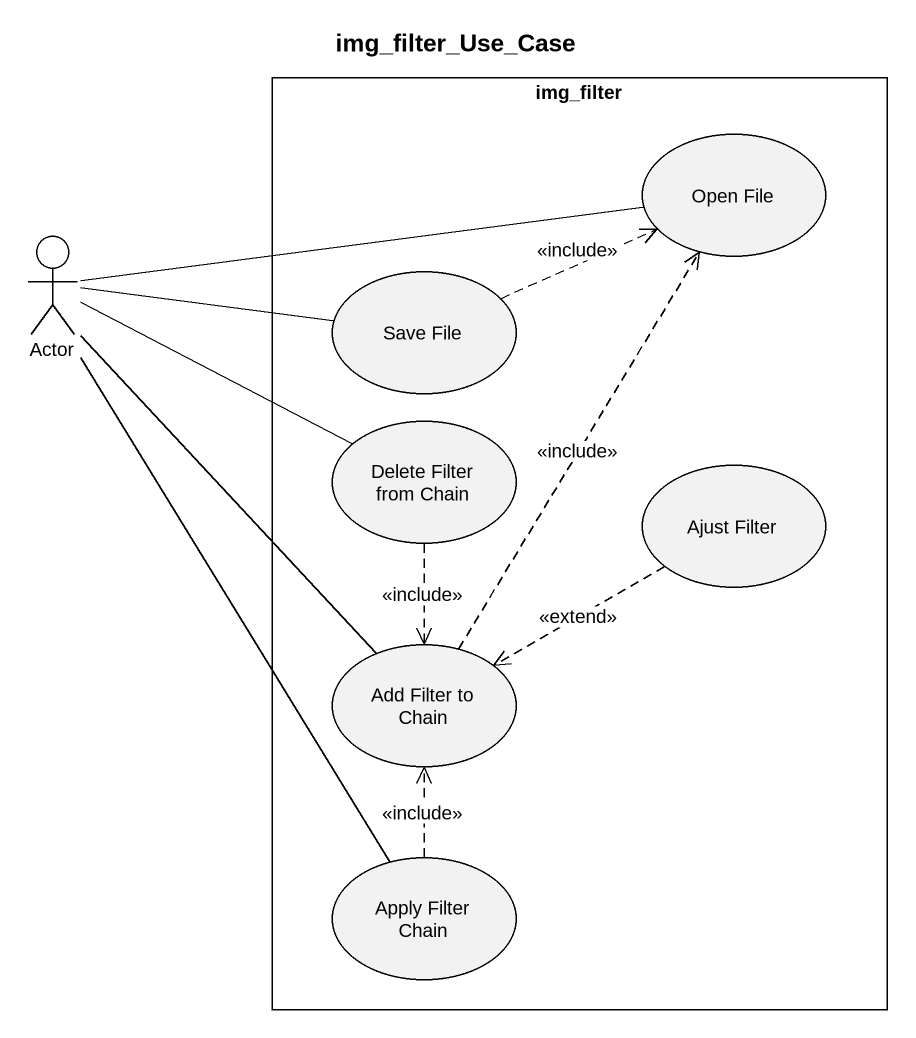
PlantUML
@startuml
title img_filter_Use_Case
rectangle img_filter {
  usecase "Open File" as Open_File
  usecase "Save File" as Save_File
  usecase "Delete Filter from Chain" as Delete_Filter_from_Chain
  usecase "Ajust Filter" as Ajust_Filter
  usecase "Add Filter to Chain" as Add_Filter_to_Chain
  usecase "Apply Filter Chain" as Apply_Filter_Chain
}
actor "Actor" as Actor_
Actor_ -right- Open_File
Actor_ -right- Save_File
Actor_ -right- Delete_Filter_from_Chain
Actor_ -- Add_Filter_to_Chain
Actor_ -- Apply_Filter_Chain
Save_File .right.> Open_File : <<include>>
Delete_Filter_from_Chain ..> Add_Filter_to_Chain : <<include>>
Ajust_Filter .left.> Add_Filter_to_Chain : <<extend>>
Add_Filter_to_Chain .up.> Open_File : <<include>>
Apply_Filter_Chain .up.> Add_Filter_to_Chain : <<include>>
@enduml
